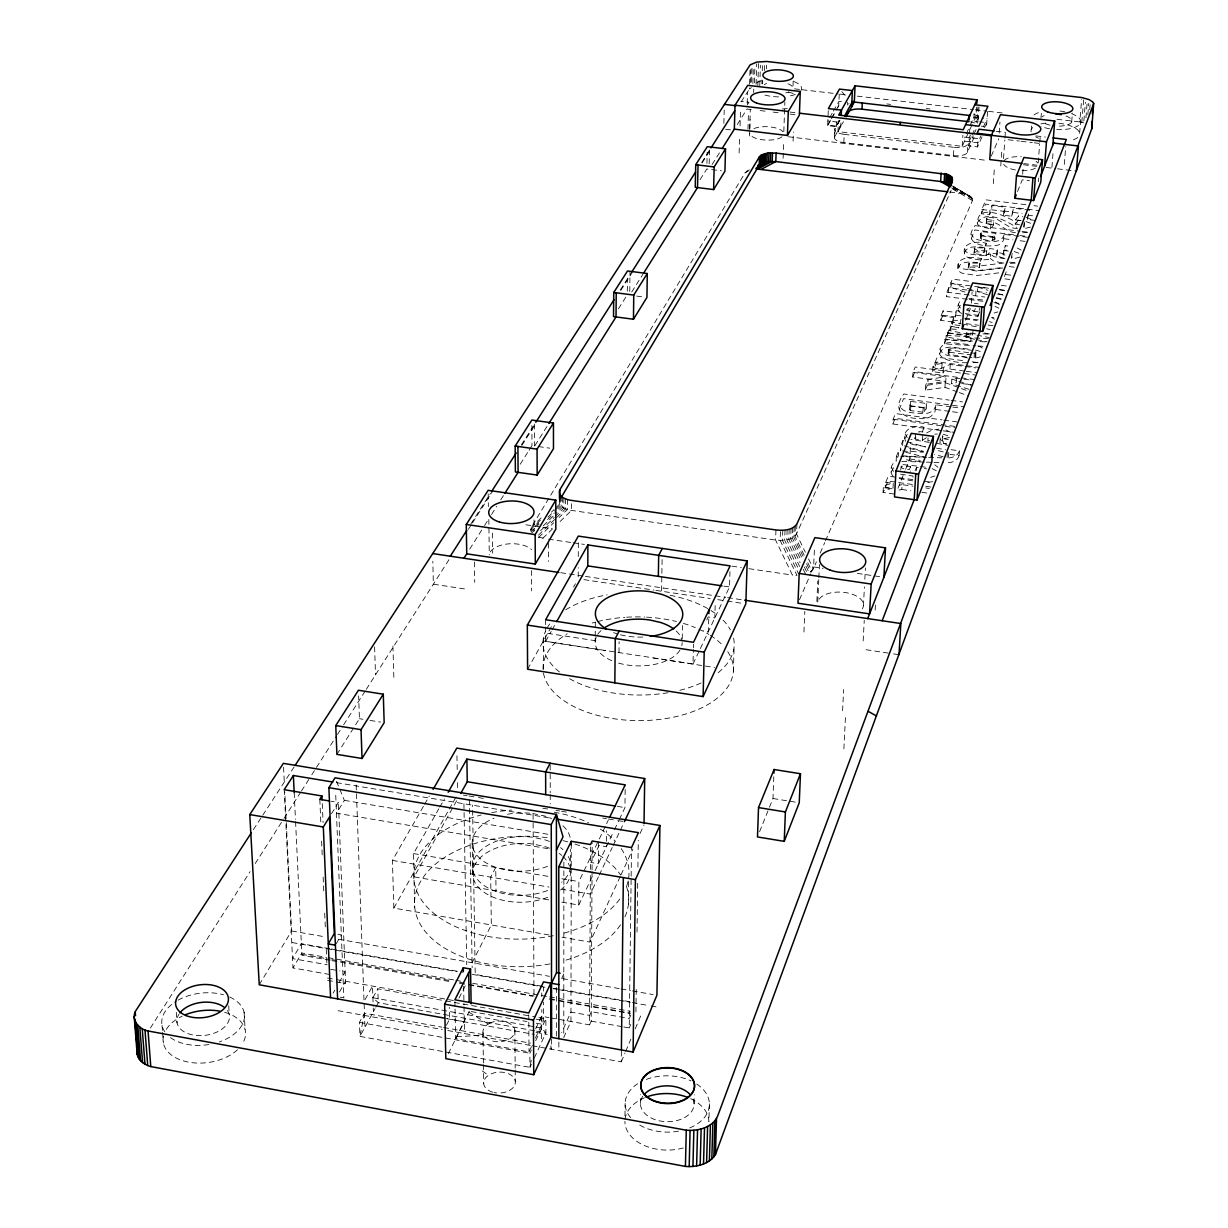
<?xml version="1.0" encoding="UTF-8"?>
<svg xmlns="http://www.w3.org/2000/svg" width="1228" height="1228" viewBox="0 0 1228 1228"><rect width="100%" height="100%" fill="white"/><g stroke="black" fill="none" stroke-linecap="round" stroke-linejoin="round"><path stroke-width="0.75" stroke-dasharray="5 3.75" d="M561.211 496.296L561.211 506.289L555.747 511.585M562.424 497.233L562.409 507.241L555.578 513.857M563.867 498.092L563.867 508.1L555.67 516.052M563.867 862.071L563.775 1037.368L570.943 1021.527L571.235 868.058M565.54 498.86L565.525 508.868L555.962 518.155M567.382 499.504L567.382 509.513L559.17 517.479M570.483 869.102L570.513 849.254M571.527 503.741L571.511 510.418L559.201 522.361M571.235 866.154L571.266 845.14M578.219 576.914L578.25 567.643M578.281 556.514L578.327 541.671M561.856 902.135L578.787 905.036L578.864 881.597L598.512 840.581L598.358 863.745L590.868 862.486L599.003 845.463L606.432 846.706L606.555 830.757M550.727 1017.92L589.563 1024.858L590.376 871.327M590.376 869.409L590.499 846.445M589.563 1024.858L591.205 1021.143L592.049 871.696M592.049 869.777L592.203 842.93M595.196 641.83L595.227 638.023M595.242 636.119L595.334 620.892M619.004 652.59L619.112 641.768M627.308 291.189L627.447 278.326M532.138 1045.749L621.261 1061.852L621.399 1049.955M629.764 291.512L629.995 271.296M619.311 819.521L624.945 807.625L625.206 784.861M624.975 1115.96L625.129 1103.465M628.414 904.437L628.736 877.36A107.634 64.716 -1.4 0 0 620.892 848.134M623.793 1026.961L629.227 1027.928L631.131 878.189M631.146 876.27L631.514 847.566M636.227 989.446L635.874 1014.574M637.025 932.067L637.731 880.445M637.915 867.06L638.299 840.29M640.463 1103.527L640.602 1094.532M662.107 559.6L661.57 591.251L663.197 588.012M682.231 638.821L682.507 625.512M545.662 626.925L545.708 641.292L693.022 663.995L693.344 649.535M693.39 647.724L693.467 644.117M964.471 371.056L949.981 369.137L944.132 371.132A7.153 3.27 3.7 0 0 943.073 373.051L932.651 371.654L935.383 369.121L941.784 368.047L942.06 363.442L935.03 362.506L934.754 367.126L936.933 361.799L979.192 367.387M942.06 363.442L935.659 364.516L932.942 367.034C940.97 371.593 943.565 366.067 950.272 364.532L975.646 367.893M706.929 163.431L707.19 152.257M709.185 163.708L709.538 148.803M980.404 238.723L981.402 231.601L995.893 233.397L994.926 239.383L990.136 240.934L980.404 238.723L980.711 233.228M694.081 1103.742L694.311 1094.747M708.756 618.927L708.449 631.438L703.414 630.67M723.875 123.353L724.228 110.059M715.156 605.527L714.834 617.96L708.172 616.963L705.762 622.013M709.385 1103.803L708.894 1121.64A41.998 28.275 0.7 0 0 690.627 1098.646M739.118 152.993L739.594 136.339M740.054 125.947L740.545 108.893M700.328 648.568L729.524 586.953L729.954 571.634M747.192 103.566L747.514 92.637M747.975 129.339L748.405 114.711M750.001 70.426L749.448 88.969L751.429 87.618M750.492 82.706L750.937 67.878M733.362 671.578L734.129 646.45M749.709 129.6L750.308 109.277M749.602 135.97L749.771 130.475M749.817 128.633L750.093 119.484M751.597 82.061L752.043 67.248M752.871 83.35L753.378 66.68M753.654 92.545L753.762 89.076M754.406 82.844L754.913 66.189M756.034 84.287L756.663 63.933M757.814 85.822L758.505 63.61M759.764 85.592L760.408 65.237M761.851 83.611L761.974 79.912M762.266 70.671L762.434 65.115M762.619 84.011L762.726 80.541M764.338 70.656L764.507 65.099M766.472 68.875L766.594 65.176M783.817 131.596L784.861 102.062M783.111 158.305L783.71 141.619M775.958 529.959L775.589 540.059L792.413 575.088L796.987 575.441L780.133 540.412L780.517 530.312M793.181 81.002L792.92 87.94A15.227 5.772 1.9 0 0 784.83 82.829M793.088 141.159L793.426 131.979M782.789 530.266L782.42 540.351L798.476 573.722M769.449 807.256L772.98 798.522L773.793 776.756M785.03 530.066L784.646 540.151L798.307 568.503M787.163 529.713L786.78 539.798L799.643 566.476M789.19 529.222L788.79 539.307L800.057 562.639M791.047 528.593L790.648 538.678L801.101 560.336M792.705 527.84L792.306 537.925L802.759 559.569M794.148 526.996L793.749 537.066L803.388 557.036M795.345 526.044L794.93 536.114L804.586 556.069M796.911 523.926L796.511 533.996L805.338 552.262M803.941 632.006L804.8 611.39M839.998 120.098L836.345 126.668L827.657 125.64L828.301 110.351M811.416 572.156L813.642 566.983L814.517 546.798M834.457 137.306L834.81 129.078M974.08 137.444L967.311 152.472A11.958 4.712 3.3 0 1 953.435 155.634L843.836 142.586A11.866 4.666 2.4 0 1 834.687 136.722L835.04 128.495L840.029 119.515M836.345 126.668L836.56 121.971M816.85 601.428L817.756 581.044M839.246 94.326L838.724 105.946L835.961 110.873M972.162 124.488L962.199 146.332L837.956 131.626L838.448 120.605M818.784 579.631L817.771 602.334A22.918 12.019 3 0 1 845.232 592.525A22.918 12.019 3 0 1 862.271 608.842M818.861 577.743L819.444 564.512M843.836 142.586L844.204 134.343A11.881 4.636 2.4 0 1 835.04 128.495M847.397 105.025L847.52 102.323M842.592 710.72L843.651 689.537M894.23 494.009L883.07 492.443L884.099 490.417L891.681 488.422M912.818 479.626L888.258 476.188L885.741 482.328L885.465 487.194L893.002 488.253L893.263 483.387L886.34 484.646L883.331 487.577L892.649 488.882M843.866 748.834L845.478 716.615M863.438 605.803L864.42 586.877M864.819 579.309L865.418 567.95M863.177 640.939L864.251 620.293M875.165 610.101L875.457 604.529M883.07 492.443L883.377 486.656M941.293 430.583L892.879 423.967L893.14 419.239L895.534 413.575L941.968 419.884M893.17 476.249C889.072 472.366 890.684 463.785 895.872 461.436M896.394 456.402L896.133 461.206L898.451 455.573L898.712 450.783L896.394 456.402L903.977 456.647M950.963 406.806L936.166 404.81L934.876 411.994L930.839 416.522A11.712 5.495 3.5 0 1 922.735 418.364C906.571 419.976 890.116 411.641 903.823 393.973L949.259 400.098M900.677 469.956L901.413 466.164L910.562 466.563L910.27 471.383M902.902 440.606L902.626 445.38L900.354 450.906L900.631 446.132L902.902 440.606L925.743 447.084M899.096 490.064L901.797 489.481L902.073 484.63L913.003 486.165M905.681 441.266C900.216 429.631 914.86 424.228 923.901 427.237L923.61 431.98L918.697 431.581M909.457 409.553L910.669 401.372L926.787 403.551L926.495 408.233L924.638 411.595L922.903 412.194L910.577 410.566L909.457 409.553L910.669 401.372M910.577 410.566L910.854 405.869L909.733 404.856M912.957 372.36L946.067 376.766L945.76 381.401L912.696 376.996L912.957 372.36L915.228 367.018L974.848 374.939M905.619 469.296L909.794 458.934L910.762 442.479M926.357 437.69L922.443 440.315L915.228 439.025L914.906 433.806M915.228 439.025L915.505 434.267M916.288 470.6L916.472 467.392L921.246 468.052M922.903 412.194L923.195 407.496L924.93 406.898L926.787 403.551M957.518 391.932L944.961 387.327L925.298 390.166L925.574 385.5L928.107 379.36L946.067 376.766M922.443 440.315L922.735 435.556M924.638 411.595L924.93 406.898M925.298 390.166L927.815 384.011L928.107 379.36M928.061 437.889L927.877 441.067L930.225 440.008M932.651 371.654L932.958 366.251M941.047 315.857L953.573 317.484L953.281 321.997L940.771 320.37L941.047 315.857L943.181 310.791L955.66 312.403L956.366 310.684L960.158 311.175M967.25 362.644C958.362 363.519 927.37 359.098 943.948 344.009A11.052 4.973 3.6 0 1 950.656 342.566L970.918 344.761M940.771 320.37L942.889 315.289L943.181 310.791M953.435 155.634L953.956 147.345A11.988 4.697 3.3 0 0 967.848 144.198L971.225 136.722M967.434 299.294L946.588 296.623L946.865 292.172L948.722 287.751L966.912 290.069M944.301 343.871L946.22 335.321L971.072 336.933L970.765 341.476L945.944 339.864L944.301 343.871L975.968 345.882M943.073 373.051L943.35 368.078M948.722 287.751L948.446 292.203L946.588 296.623M945.944 339.864L946.22 335.321M940.264 437.966L939.957 442.725L942.828 441.389L942.275 435.295M970.765 341.476L947.08 337.086L948.891 328.828L960.02 329.595M964.916 292.08L950.518 287.275L950.81 282.839L952.375 279.124L969.306 281.273M944.961 387.327L945.253 382.675L925.574 385.5M947.08 337.086L948.891 328.828M966.574 357.072L948.845 354.416L948.262 348.614L953.864 347.954L971.455 350.272M973.006 330.486L972.699 335.029L949.72 330.639L951.761 321.874L960.925 323.701M948.031 353.879L948.83 348.046M948.845 354.416L948.262 348.614M962.199 146.332L962.905 135.249M946.512 444.137L943.472 443.477L943.764 438.718L951.316 437.045M948.538 352.62L949.689 352.329L949.981 347.754M959.866 325.527L952.237 324.53L953.573 317.484M949.981 369.137L950.272 364.532M998.732 272.862L976.567 275.502L962 273.138A12.357 5.28 3.6 0 1 958.116 269.792C954.877 255.915 972.745 256.805 981.402 258.586L979.207 267.612L970.734 266.967L968.078 268.917L977.933 270.559L1001.664 267.566M942.889 315.289L955.369 316.901L955.66 312.403M968.861 389.291L951.546 383.689L951.853 379.053L956.489 378.163L970.964 380.097M955.369 316.901L956.366 310.684M947.356 452.579L947.049 457.369L950.365 454.406L959.083 455.619L959.406 450.829L950.672 449.632L948.799 452.196L948.492 457M967.311 152.472L967.848 144.198M961.739 313.432C955.86 311.574 957.057 301.934 962.184 299.893M982.032 136.845L977.534 146.93L968.692 145.871L969.23 137.613L971.501 132.593M969.46 134.052L969.92 126.929M964.655 248.639L965.576 251.203A12.142 5.127 3.6 0 0 971.041 254.181L981.771 255.746L990.643 254.119L990.336 258.479L988.448 259.415L981.479 260.121L970.749 258.555A12.127 5.127 3.6 0 1 965.285 255.577C959.529 242.33 977.688 240.657 986.299 243.328L984.073 252.369L976.045 251.694L973.85 253.521L986.191 255.424L988.832 253.674L989.446 248.563L997.289 249.53L996.737 256.007L1004.151 258.248M959.958 324.023L961.186 318.466M956.489 378.163L956.182 382.798L951.546 383.689M974.203 113.529L973.697 121.142L978.056 121.649L975.784 126.668M976.552 107.128L975.953 116.2L973.697 121.142L977.242 117.427L977.933 106.882M968.032 268.241L969.23 262.992L979.514 263.222L981.402 258.586M978.148 120.283L979.038 107.005M968.938 267.382L969.23 262.992M1027.621 237.311L1004.335 234.441L1003.23 240.765L999.792 244.372A10.499 4.39 3.7 0 1 992.608 245.83C979.345 246.828 962.936 241.624 974.986 225.645L1020.115 231.202M977.534 146.93L978.087 138.657L964.794 137.091L964.533 141.22L977.81 142.786L980.804 136.078M974.817 339.281L966.052 337.5L966.359 332.957L975.615 333.448M973.85 253.521L974.817 247.642L984.365 248.01L986.299 243.328M974.525 252.001L974.817 247.642M971.348 303.116L972.085 292.095M1017.49 228.377C1005.793 229.145 998.717 215.299 987.128 217.694L986.683 218.968L987.895 219.536L993.851 220.61L993.544 224.908L990.551 228.945L980.144 226.366L977.473 224.34C976.137 201.714 1007.62 216.404 1017.106 223.143M987.542 111.533L986.514 126.745L981.279 126.146M950.81 282.839L976.014 291.236L975.707 295.687L972.115 294.49M1035.404 220.441L1027.329 219.444L1029.601 210.157L1013.514 208.192L1011.688 216.235L1003.445 215.222L1005.287 207.194L991.963 205.567L991.671 209.819L989.615 214.777L981.51 213.779L981.801 209.512L985.884 199.842L1026.547 204.784M980.42 237.541L981.402 231.601M987.68 294.812L977.381 291.543L977.688 287.106L988.709 288.503M979.207 267.612L979.514 263.222M981.448 239.537L981.74 235.208L980.696 234.394M974.08 357.747L974.387 353.157L976.045 352.252L975.201 351.07L975.723 356.841L970.105 357.532M975.155 357.455L975.477 352.866M966.543 314.828L977.887 316.394L979.606 308.351M975.723 356.841L975.968 351.607M984.073 252.369L984.365 248.01M993.544 224.908L986.376 223.25L986.56 218.2M986.376 223.25L986.683 218.968M986.268 222.498L987.128 217.694M986.191 255.424L986.498 251.065L989.446 248.563M989.615 214.777L989.906 210.495L991.963 205.567M993.298 183.632L994.48 166.793M990.551 228.945L990.858 224.632L993.851 220.61M999.178 133.131L999.945 122.063M992.531 240.888L992.838 236.559L995.893 233.397M994.051 240.412L994.358 236.083M1000.774 165.949L1001.941 149.279M996.737 256.007L997.289 249.53M1003.506 158.642L1004.826 139.977M1004.949 138.104L1005.348 132.501M1003.445 215.222L1005.287 207.194M1005.072 254.994L1003.092 254.749L1005.271 245.692L1009.83 246.321M1003.092 254.749L1005.271 245.692M1011.688 216.235L1013.514 208.192M1011.411 258.341L1012.348 252.4M1019.593 224.77L1015.218 224.095L1015.525 219.797L1018.703 215.852L1022.817 216.512M1015.218 224.095L1018.38 220.134L1018.703 215.852M1022.663 174.238L1023.216 166.793M1024.198 222.007L1023.645 227.717M1031.29 129.493L1031.551 125.993M1024.106 227.211L1024.428 222.913M1027.329 219.444L1027.544 216.604M1040.96 118.272L1041.497 111.241M1038.197 162.971L1039.625 144.29M1039.778 142.417L1040.346 134.942M1038.474 181.775L1038.75 178.045M1051.92 167.361L1053.225 150.691M1064.292 164.46L1065.72 146.608M1071.691 121.833L1072.412 113.037M1083.695 122.815L1079.796 121.94L1081.653 99.422M1079.627 133.376L1080.486 122.861M1081.807 122.34L1083.664 99.806M1083.848 120.943L1085.414 102.17M1085.936 117.75L1087.179 102.738M1087.839 114.649L1088.775 103.367M1089.712 109.706L1090.172 104.073M825.492 540.811L972.453 200.563L971.072 196.879L952.805 186.103M531.264 1060.132L529.959 1067.362L359.973 1036.401L359.451 1022.371L364.47 1013.192L441.804 1027.145M364.47 1013.192L359.973 1036.401L375.016 1008.695M977.135 223.051C985.977 208.975 1006.177 221.04 1016.784 227.441M971.21 238.861L974.694 229.943L1017.92 235.285M904.806 438.688L907.277 434.313M958.055 309.103L960.342 305.25M964.364 252.999C967.234 244.449 979.115 247.074 985.992 247.672M899.172 409.753L903.562 398.655L964.103 406.836M957.932 268.425C961.094 259.354 973.743 262.485 981.111 262.961M939.758 353.633L940.94 350.732L943.657 348.583A11.037 4.973 3.6 0 1 950.365 347.125L970.596 349.335M891.114 472.043L893.83 467.346M923.901 427.237L922.182 432.701L918.928 432.409M559.83 499.765C556.852 506.55 566.492 509.82 571.511 510.418L775.589 540.059C782.712 540.75 792.091 540.658 796.511 533.996L951.163 190.371M538.77 522.913L530.588 530.849L531.264 527.472L745.043 172.856L747.284 170.953M959.406 450.829C957.733 456.724 951.025 458.305 945.637 457.921M959.083 455.619C957.426 461.513 950.718 463.109 945.33 462.726M1006.269 271.818L1003.583 278.71L1010.859 279.631M915.09 470.846L916.472 467.392M977.887 316.394L980.696 309.303M910.562 466.563L909.334 469.618L902.733 468.574L900.861 466.747M936.166 404.81L934.216 409.077L931.131 411.81A11.712 5.48 3.5 0 1 923.011 413.652C915.413 412.654 902.304 414.036 899.449 405.056M1004.335 234.441L1002.754 237.848L1000.099 240.043A10.499 4.39 3.7 0 1 992.915 241.486C986.053 240.519 974.817 242.023 971.501 234.533M996.629 254.779L996.982 253.889L989.139 252.922M975.339 308.612L974.341 311.098L966.62 309.303L969.567 307.936M759.595 831.709L768.743 809.006M897.975 488.268L904.929 471.015M965.653 320.293L970.412 308.474M1017.536 191.553L1022.249 179.825L1029.463 180.685M885.465 487.194L887.997 481.038L912.527 484.477M949.72 330.639L951.47 326.402L958.792 327.861M952.237 324.53L953.281 321.997M935.03 362.506L937.225 357.194L964.794 360.848M892.879 423.967L895.273 418.287L956.52 426.638M912.696 376.996L914.952 371.639L974.525 379.575M950.518 287.275L952.099 283.561L972.776 286.185M981.51 213.779L985.593 204.094L1039.149 210.617M621.261 1061.852L624.96 1053.133M625.697 1051.383L630.854 1039.164M635.29 1028.696L641.922 1012.993M629.227 1027.928L630.716 1024.444M630.839 1015.003L629.35 1018.488L591.251 1011.703L589.609 1015.402L570.959 1012.087L561.672 1032.518M799.474 599.771L810.664 573.875M991.257 156.079L998.778 138.657M805.982 566.231L809.191 572.893L813.381 568.871L816.405 561.856M820.197 553.076L824.74 542.561M984.549 127.697L986.79 122.662L979.806 121.848M983.336 126.944L987.066 118.579M968.692 145.871L973.236 135.801M973.988 134.128L976.275 129.093M976.06 122.57L978.332 117.55M971.993 135.049L975.032 128.341M966.329 133.745L969.383 127.067M970.151 125.394L973.957 117.044L983.582 118.164M531.402 1064.215L529.959 1067.362L529.867 1053.256L531.325 1050.109M534.318 1057.922L545.907 1032.809L545.861 1018.81L532.645 1016.446M620.201 876.592L590.039 942.091L562.102 937.24M621 874.873L632.911 849.024M640.049 833.505L644.025 824.894M561.672 978.501L563.805 973.927L560.168 973.282M455.051 1009.032L455.634 1038.596L529.007 1051.889L531.417 1046.701M535.439 1038.059L543.62 1020.453L543.559 1002.094M535.715 1040.669L545.861 1018.81M535.654 1028.895L541.548 1016.277L548.901 1017.582M598.42 876.838L590.3 894.091L562.117 889.302M599.233 875.119L612.219 847.52M613.033 845.8L619.526 832.001M620.34 830.281L623.594 823.374M578.787 905.036L594.275 872.34M595.089 870.621L613.678 831.417M614.476 829.714L618.498 821.225M693.022 663.995L699.515 650.287M599.325 838.893L605.803 825.354M606.617 823.666L608.228 820.289M455.634 1038.596L469.326 1011.227M448.327 1053.593L464.291 1021.681L447.575 1018.687M446.439 1025.273L449.54 1019.179L449.294 1007.374M458.996 998.088L466.226 983.874M472.074 962.721L491.323 924.976L490.709 877.145L495.744 867.505L496.02 890.883M375.829 1007.19L378.285 1002.693L377.81 988.77L443.907 1000.59M534.61 1030.783L378.285 1002.693L372.898 997.75L377.81 988.77M834.687 136.722L842.822 121.986M837.956 131.626L843.452 121.679M548.686 899.878L414.128 876.884L453.286 806.781M454.206 805.107L457.937 798.43M545.708 641.292L551.203 631.453M552.109 629.826L555.777 623.256M549.054 934.984L393.85 908.091L448.404 810.649M449.325 809.006L457.645 794.132M527.595 669.214L553.199 623.44M573.583 587.045L575.425 583.73M339.481 991.978L345.513 981.249M830.45 120.144L827.672 125.056L840.735 126.607L840.919 122.493L827.856 120.943M831.371 118.502L835.055 111.948M835.992 110.305L838.755 105.378M827.657 125.64L835.04 112.515M414.128 876.884L413.514 853.583L438.795 808.838M439.731 807.18L444.413 798.891M829.698 117.673L832.461 112.776M833.398 111.134L838.939 101.325L842.377 101.724M333.126 993.145L334.814 990.152M339.097 982.584L345.145 971.885L339.726 970.918M393.85 908.091L392.407 860.429L423.66 805.921M424.612 804.263L429.339 796.005M336.242 943.703L341.353 934.861L337.823 934.232M329.534 974.464L292.985 967.94L301.812 952.989L326.218 957.318M259.246 984.795L291.604 930.962L284.773 791.937M336.487 781.284L344.362 800.364L336.472 813.212L549.3 848.886M331.453 813.78L338.421 802.467L330.977 801.224M469.71 549.131L483.556 527.15M484.538 525.584L488.498 519.306M491.568 514.44L496.665 506.35M500.748 499.873L503.802 495.007M529.053 450.292L531.985 445.657L534.671 446.025L547.888 425.057M631.745 291.972L642.889 274.304M712.102 164.475L721.204 150.031M737.276 124.519L747.038 109.031L752.641 109.691M336.902 754.376L359.451 718.702L358.637 695.938M520.258 464.215L528.071 451.843M618.436 308.842L626.28 296.424M700.052 179.672L706.791 169.019L721.404 170.799M747.315 104.887L748.973 102.262L740.76 101.31M150.384 1028.051L250.098 871.604M255.24 863.53L282.993 819.982M284.021 818.37L300.461 792.567M301.489 790.955L310.745 776.434M311.774 774.822L336.441 736.109M337.47 734.497L342.612 726.439M343.64 724.827L365.238 690.95M366.266 689.338L449.816 558.372M468.359 529.314L471.445 524.479M472.473 522.867L492.029 492.198M521.9 445.396L535.285 424.412M620.754 290.453L632.082 272.693M702.109 162.956L711.38 148.419M470.892 523.926L490.479 493.272M521.393 444.858L534.794 423.875M620.324 289.931L630.624 273.783M701.725 162.434L709.968 149.524M741.221 101.801L748.42 90.565M253.398 829.637L261.748 816.789M262.792 815.177L294.106 766.947M531.264 527.472L543.497 515.591M530.511 529.713L541.41 519.137M530.941 531.985L539.138 524.034M551.403 512.137L554.135 509.482M555.501 508.162L559.6 504.186L559.584 497.54M531.601 533.075L534.333 530.419M547.98 517.188L554.81 510.556M556.161 509.236L560.26 505.261L560.26 495.268M547.55 519.536L554.381 512.905M543.283 525.799L554.212 515.192M540.627 530.649L554.304 517.387M554.596 519.475L536.82 536.728L546.567 538.862M538.662 537.388L553.705 522.775M542.791 538.309L552.37 529.007M942.168 437.429L943.135 436.631M926.649 432.931L931.776 430.245L938.929 429.125M746.317 171.536L749.464 169.848M745.043 172.856L748.174 171.168M1019.9 257.097L1012.9 258.97M934.83 475.988L930.609 477.37M980.451 356.903L973.681 358.392M997.873 311.897L994.097 313.017M1030.476 227.088L1024.781 228.5M915.919 437.122L914.63 438.565M986.821 221.976C998.425 219.597 1005.486 233.443 1017.168 232.691M932.589 481.652L927.693 482.481M978.24 362.245L970.458 362.951M899.372 485.214L902.073 484.63M1027.575 232.292L1020.913 232.952M927.815 384.011L945.76 381.401M1002.815 267.95L976.874 271.096L962.276 268.732A12.357 5.265 3.6 0 1 958.393 265.401L958.208 264.035M1003.875 262.93L978.24 266.154L970.427 265.616L968.324 263.851M1015.372 263.007L1009.416 263.452M991.441 317.73L993.774 317.515M934.769 434.175L937.348 433.975M943.472 443.477L946.481 443.293M456.586 1036.693L483.801 1035.189M986.498 251.065L977.12 250.358L974.065 248.332M923.195 407.496L910.854 405.869M992.838 236.559L981.74 235.208M903.04 464.598L918.697 466.256M968.877 298.558L984.104 300.092M905.865 456.693L926.695 457.338M928.598 457.399L941.845 457.814M901.812 461.39L924.515 462.081M926.403 462.142L932.083 462.327M933.971 462.388L943.442 462.68M983.029 333.847L988.601 334.139M966.052 337.5L990.136 338.79M949.689 352.329L971.148 354.846M970.412 352.943L974.387 353.157M902.519 450.998L923.395 452.226M902.242 455.788L923.103 457.016M944.578 339.312L972.545 341.092M980.005 341.568L987.465 342.044M977.826 346.004L987.143 346.603M948.599 333.371L972.699 335.029M1004.918 258.801L993.989 256.683L990.643 254.119M906.433 459.825L920.816 461.697M794.47 88.846L800.18 89.506M802.084 89.721L838.217 93.911M840.121 94.142L847.734 95.016M857.236 96.122L973.267 109.584M975.17 109.799L986.591 111.134M988.494 111.349L1003.706 113.114M1056.97 119.285L1079.796 121.94M886.831 103.95L890.592 104.38M926.311 108.54L930.072 108.985M996.046 131.227L1005.548 132.348M1035.925 135.909L1045.412 137.014M789.942 112.07L797.525 112.961M760.117 110.566L765.719 111.226M773.195 112.116L780.67 112.991M790.018 114.097L797.494 114.972M1008.096 139.746L1019.286 141.066M1021.143 141.281L1032.334 142.601M1034.191 142.816L1039.794 143.476M844.204 134.343L953.956 147.345M1023.784 163.616L1037.031 165.197M725.625 129.278L731.32 129.953M788.192 136.738L987.266 160.454M1023.292 164.752L1036.57 166.333M1046.041 167.453L1055.527 168.589M1057.431 168.804L1076.388 171.076M949.735 192.028L964.594 194.024L970.12 196.188M1033.945 205.69L1037.629 206.135M1003.752 210.955L1012.01 211.968M991.671 209.819L1004.98 211.462M1013.207 212.459L1022.126 213.549M981.801 209.512L989.906 210.495M1027.652 215.176L1035.726 216.159M1021.988 231.432L1029.509 232.368M1019.793 235.53L1029.187 236.682M981.095 235.914L995.586 237.71M1004.028 238.754L1012.977 239.874M1020.13 240.749L1027.283 241.64M1004.949 250.036L1006.929 250.282M1003.399 250.389L1008.971 251.172M1009.57 262.178L1017.69 263.191M1009.247 266.568L1017.367 267.581M1005.717 274.535L1011.181 275.21M1001.311 285.341L1006.96 286.063M974.664 286.431L987.819 288.104M999.101 289.547L1008.51 290.729M999.745 289.915L1005.256 290.606M968.738 290.315L976.014 291.236M977.381 291.543L986.56 292.709M997.581 294.121L1006.76 295.288M946.865 292.172L984.81 297.022M996.2 298.481L1003.798 299.448M969.337 299.54L984.503 301.489M993.989 302.702L1003.476 303.915M974.464 303.362L978.194 303.838M978.194 311.897L966.835 310.331M965.147 313.631L978.455 315.35M956.075 315.182L961.754 315.918M964.855 318.129L978.133 319.848M964.732 318.927L977.135 320.539M952.529 320.017L960.158 320.999M988.049 325.052L993.559 325.758M966.206 323.67L978.609 325.282M636.611 296.086L645.222 297.222M968.646 352.712L949.137 349.842M967.557 358.054C960.035 354.692 943.442 359.436 940.049 349.044M972.146 361.815L977.672 362.536M966.282 371.301L977.135 372.744M961.616 383.52L972.469 384.978M951.163 400.359L962.522 401.894M952.805 407.067L960.204 408.064M910.393 406.054L926.495 408.233M935.874 409.507L950.656 411.503M952.498 411.764L961.739 413.007M943.825 420.145L956.842 421.91M893.14 419.239L954.647 427.636M943.165 430.844L954.325 432.363M929.381 442.387L910.915 439.409M925.329 446.639L910.639 444.183M909.794 458.934L920.325 460.393M920.524 466.517L926.004 467.269M924.147 481.222L931.699 482.282M925.728 486.334L933.28 487.393M885.741 482.328L893.263 483.387M925.759 487.961L929.396 488.468M901.797 489.481L910.884 490.77M921.814 492.305L930.916 493.595M538.432 446.562L549.714 448.159M525.891 524.786L540.857 526.981M542.73 527.257L552.078 528.623M813.642 566.983L823.144 568.364M857.313 573.384L881.98 576.991M548.456 539.138L571.158 542.484M573.046 542.761L584.39 544.434M731.903 566.169L741.359 567.566M748.926 568.671L792.413 575.088M723.891 586.124L729.524 586.953M560.736 572.708L583.5 576.116M585.403 576.392L725.702 597.361M727.59 597.637L742.74 599.909M583.899 579.631L642.612 588.412M644.516 588.703L653.987 590.115M655.875 590.392L710.244 598.527M717.735 599.648L725.226 600.768M727.099 601.06L742.08 603.301M464.46 588.903L433.346 584.19L432.839 561.227M866.078 649.719L891.697 653.603M893.524 653.879L899.019 654.708M1015.525 219.797L1022.77 221.193M547.642 633.372L596.394 640.862M543.329 641.077L605.358 650.625M653.496 658.054L714.558 667.464M1018.38 220.134L1021.128 220.564M1004.458 253.874L998.303 252.569L996.936 250.405M359.451 718.702L362.981 719.27M370.042 720.406L380.634 722.11M772.98 798.522L797.356 802.467M617.392 806.382L624.945 807.625M463.324 795.069L467.101 795.698M468.989 796.005L476.556 797.248M478.444 797.571L484.108 798.507M542.699 808.178L550.267 809.421M555.885 810.342L559.646 810.971M561.518 811.278L567.136 812.199M602.764 818.078L606.509 818.708M608.397 819.015L615.888 820.243M617.761 820.55L623.394 821.486M1002.017 262.915L993.682 261.057L990.336 258.479M336.487 782.65L551.71 818.293M344.362 800.364L549.822 834.61M413.514 853.583L548.64 876.47M561.856 878.711L578.864 881.597M392.407 860.429L548.962 887.061M936.918 443.415L947.862 445.303M936.626 448.189L945.729 449.77M900.523 474.177L913.033 476.05L912.742 480.885L897.346 478.26M291.604 930.962L325.451 936.918M338.606 939.236L549.407 976.321M562.608 978.639L619.204 988.601M621.076 988.939L630.517 990.597M632.405 990.919L653.142 994.573M329.58 948.676L301.367 943.687L292.525 958.592L327.308 964.778M331.453 948.998L463.094 972.269M542.546 986.314L475.221 974.418L472.55 805.184M553.767 988.294L622.949 1000.513M624.822 1000.835L634.17 1002.493M292.172 942.551L457.261 971.732M472.258 974.372L538.14 986.023M540.013 986.345L545.662 987.343M553.199 988.678L556.959 989.338M558.847 989.676L630.363 1002.309M632.251 1002.647L649.182 1005.64M651.07 1005.978L656.719 1006.975M328.091 957.656L453.884 979.959M455.757 980.297L461.39 981.295M472.657 983.29L547.719 996.599M549.591 996.936L557.098 998.257M558.97 998.594L630.286 1011.243M301.873 954.279L330.025 959.268M331.898 959.605L452.027 980.911M459.533 982.246L465.166 983.244M468.896 984.426L534.564 996.077M549.561 998.732L557.067 1000.068M558.955 1000.406L630.24 1013.054M330.071 960.311L301.919 955.323L295.549 821.21M331.944 960.649L452.042 981.955M459.548 983.29L467.054 984.626M468.942 984.963L532.706 996.276M549.591 999.27L557.098 1000.605M558.97 1000.927L630.256 1013.576M330.7 969.306L337.93 970.596M591.205 1021.143L621.982 1026.639M327.492 978.025L334.707 979.315M336.503 979.637L453.623 1000.559M445.795 1000.927L530.757 1016.109M327.6 980.374L345.605 983.582L338.421 802.467M536.191 1019.133L543.62 1020.453M924.423 468.497L926.802 468.927M471.184 1011.55L526.981 1021.558M536.283 1023.216L541.87 1024.213L541.809 1009.508M372.898 997.75L534.088 1026.669M535.961 1027.007L541.594 1028.02L545.907 1032.809L536.482 1031.121M340.386 997.213L343.871 997.827L335.643 792.72M536.053 1032.38L547.243 1034.39M445.825 1018.503L534.195 1034.406M443.692 1027.498L530.465 1043.155M338.099 1010.69L442.264 1029.509M447.821 1030.522L530.25 1045.412M359.451 1022.371L529.867 1053.256M947.371 332.542L971.072 336.933M990.858 224.632L980.435 222.068L977.427 218.753M950.011 326.111L958.853 327.799M943.119 434.205L950.058 436.447M962.767 324.069L977.442 326.986M986.606 328.812L990.275 329.534M984.457 332.972L991.794 334.446M966.359 332.957L975.124 334.737M976.889 335.106L989.169 337.593M976.567 339.649L987.097 341.783M532.645 813.489L544.495 815.945A49.197 29.15 -1.3 0 1 551.618 818.585M943.764 438.718L948.354 439.716M938.392 450.691L943.457 451.965M943.15 456.755L934.462 454.437M909.441 448.343L925.298 452.334M905.635 452.242L925.006 457.138M975.492 350.087L978.133 350.763A11.052 4.989 3.8 0 1 981.94 352.605M904.391 445.871L923.702 451.367M1014.144 251.556L1019.179 253.321M1026.27 217.264L1032.625 220.165M1025.948 221.547L1030.845 223.373M946.005 429.954L951.823 432.885M977.688 287.106L988.003 290.361M998.318 293.63L1003.476 295.257M996.276 297.544L1003.153 299.724M951.853 379.053L957.042 380.726M958.776 381.279L970.918 385.193M989.507 321.644L992.163 322.519M945.253 382.675L959.636 387.925M961.432 388.585L966.82 390.55M959.314 392.576L968.293 395.861M995.325 301.95L1001.112 305.972M995.018 306.417L998.871 308.182M940.571 439.501L942.828 441.389M932.159 468.651L936.35 470.784M1017.26 248.025L1021.143 250.052M992.485 318.006L994.45 319.126M972.607 199.074L952.114 187.147L951.946 188.621L972.453 200.563M951.685 187.915L961.14 193.41M953.496 186.717L971.072 196.879M952.913 186.579L971.808 197.585M953.419 187.316L972.315 198.322M953.573 187.608L964.594 194.024M468.866 1012.148L488.33 1024.045M934.8 464.813L937.946 467.285M482.312 1070.923L487.455 1074.746M960.357 308.044L958.347 304.621M907.2 437.629L905.082 433.929M893.447 471.414L891.375 467.223M841.825 91.701L845.355 95.63M808.561 558.909L813.381 568.871M807.794 562.716L811.815 571.035M806.612 563.698L810.634 572.018M804.309 566.998L807.533 573.66M803.265 569.301L805.675 574.305M1012.025 256.759L1012.148 257.604M162.065 1025.411L162.449 1030.691M162.587 1032.456L163.37 1043.048M176.295 1012.348L177.062 1022.985M228.715 1005.717L229.252 1014.558M244.096 1012.164L245.124 1029.724M283.545 767.178L284.297 782.405M284.205 789.681L292.985 967.94M294.183 792.643L295.457 819.306M322.258 803.572L323.071 822.576M319.817 799.367L320.876 824.003M321.613 841.073L322.335 858.126M323.148 877.084L323.885 894.153M324.699 913.11L325.435 930.164M326.249 949.121L326.986 966.175M356.151 785.014L364.041 1001.465L372.498 986.069L373.205 1006.469M364.133 1003.813L364.977 1027.191M373.266 1008.219L373.389 1011.703M374.601 646.895L375.507 674.832M392.929 646.051L393.85 677.718M414.005 880.215L414.726 907.385M454.913 1001.649L455.02 1007.19M463.923 803.757L466.717 964.686M463.662 986.345L463.984 1004.949M464.031 1006.806L464.506 1033.531M456.939 755.773L457.23 771.107M457.43 782.62L457.537 788.376M472.197 843.222L472.688 874.044M469.403 799.781L472.151 967.71M482.957 1032.564L483.387 1062.895M483.418 1064.783L483.694 1083.741M474.422 561.979L474.714 582.333M488.836 519.429L489.266 554.918M488.191 493.948L488.345 506.627M492.428 533.059L492.674 553.183M514.854 1030.2L515.177 1068.053M515.192 1069.956L515.284 1081.315M528.777 1014.85L528.808 1020.407M528.823 1022.264L529.007 1051.889M541.763 992.961L541.763 996.645M541.548 1016.277L541.64 1042.05M534.579 424.074L534.671 446.025M534.026 519.904L534.073 531.095M531.893 425.517L531.985 445.657M533.09 814.302L533.996 995.647M531.356 570.498L531.463 590.883M550.911 1045.749L550.927 1049.142M550.175 765.075L550.236 792.781M550.236 794.639L550.251 803.88M548.517 543.16L548.563 561.503M545.646 619.726L545.662 625.129M543.405 638.007L543.513 669.721M543.513 987.389L543.528 991.073M559.216 494.761L559.216 503.081M558.863 1042.096L558.863 1050.585M556.545 987.573L556.576 1036.079M551.633 1039.103L551.648 1049.28M788.883 91.993A15.227 5.772 1.9 0 1 785.813 92.867M764.307 84.625A15.227 5.772 1.9 0 1 766.61 83.473M1065.935 115.954A15.565 5.956 4 0 1 1071.261 122.585A15.565 5.956 4 0 1 1058.091 126.116M1050.109 125.179A15.565 5.956 4 0 1 1043.8 122.877M1042.096 116.844A15.565 5.956 4 0 1 1044.184 115.632M693.099 1099.106A26.816 17.913 0.7 0 1 663.887 1121.517A26.816 17.913 0.7 0 1 644.086 1094.609M227.41 1010.537A26.463 16.563 -7.1 0 1 203.295 1035.511A26.463 16.563 -7.1 0 1 178.874 1014.313M224.617 1012.271A41.46 26.141 -7.2 0 1 242.683 1043.416M237.418 1049.817A41.46 26.141 -7.2 0 1 188.682 1062.159A41.46 26.141 -7.2 0 1 163.431 1036.171M166.287 1029.356A41.46 26.141 -7.2 0 1 182.22 1016.155M683.321 1147.95A41.998 28.275 0.7 0 1 624.914 1121.333M625.021 1119.491A41.998 28.275 0.7 0 1 644.454 1097.786M787.271 108.478A23.885 9.149 1.9 0 1 781.269 109.016M788.437 92.1A23.885 9.149 1.9 0 1 793.488 93.62M1077.77 137.398A24.406 9.44 4 0 1 1069.926 140.806M1038.504 138.196A24.406 9.44 4 0 1 1035.695 136.784M1031.136 131.949A24.406 9.44 4 0 1 1033.07 127.236M1040.93 123.905A24.406 9.44 4 0 1 1049.479 122.846M1058.904 123.23A24.406 9.44 4 0 1 1079.473 135.126M795.299 94.433A23.931 9.087 1.9 0 1 787.701 96.321M778.567 96.874A23.931 9.087 1.9 0 1 762.926 94.495M756.663 82.859A23.931 9.087 1.9 0 1 763.402 80.096M793.933 81.57A23.931 9.087 1.9 0 1 801.055 90.427M1071.415 113.621A24.468 9.363 4 0 1 1079.32 124.611A24.468 9.363 4 0 1 1055.896 129.477M1049.556 128.74A24.468 9.363 4 0 1 1041.052 126.545M1033.991 115.002A24.468 9.363 4 0 1 1040.208 112.116M1059.871 111.042A24.468 9.363 4 0 1 1065.965 112.055M229.682 997.013A41.583 26.018 -7.1 0 1 219.398 1041.881M208.883 1044.521A41.583 26.018 -7.1 0 1 170.216 1037.399M164.813 1031.827A41.583 26.018 -7.1 0 1 176.387 1001.127M178.06 1000.16A41.583 26.018 -7.1 0 1 223.527 994.787M696.69 1084.017A42.136 28.152 0.7 0 1 688.708 1128.348M678.485 1131.188A42.136 28.152 0.7 0 1 637.347 1123.589M630.655 1117.649A42.136 28.152 0.7 0 1 637.608 1083.771M646.281 1079.412A42.136 28.152 0.7 0 1 691.057 1080.886M642.751 637.056A43.686 23.132 0.6 0 1 613.632 632.604M679.944 650.134A43.471 23.363 0.6 0 1 616.563 662.491M611.82 660.71A43.471 23.363 0.6 0 1 596.869 635.828M597.729 634.385A43.471 23.363 0.6 0 1 601.352 630.271M676.183 630.962A43.471 23.363 0.6 0 1 682.031 641.108M682.139 642.628A43.471 23.363 0.6 0 1 681.816 645.667M547.534 866.323A49.197 29.15 -1.3 0 1 480.071 858.495A49.197 29.15 -1.3 0 1 494.132 818.186M507.517 814.271A49.197 29.15 -1.3 0 1 530.88 813.289M562.961 825.83A49.197 29.15 -1.3 0 1 570.529 840.044M570.483 870.805A48.936 29.411 -1.4 0 1 558.955 891.236M547.611 897.33A48.936 29.411 -1.4 0 1 473.348 878.419A48.936 29.411 -1.4 0 1 532.798 844.004L544.587 846.491A48.936 29.411 -1.4 0 1 549.96 848.41M559.231 853.429A48.936 29.411 -1.4 0 1 561.795 855.425M562.961 856.453A48.936 29.411 -1.4 0 1 569.562 866.247M490.294 551.955A22.472 11.497 -0.8 0 1 509.681 543.789A22.472 11.497 -0.8 0 1 531.555 549.607M1035.434 168.144A17.453 6.923 3.8 0 1 1021.512 170.615M1015.479 169.971A17.453 6.923 3.8 0 1 1003.644 164.199M1004.013 160.653A17.453 6.923 3.8 0 1 1021.282 156.754M1036.018 161.236A17.453 6.923 3.8 0 1 1037.614 163.017M970.519 121.91A11.743 4.544 3.3 0 1 974.541 122.953M570.437 867.06A48.997 29.349 -1.4 0 1 561.595 882.303M547.596 890.469A48.997 29.349 -1.4 0 1 473.24 871.588A48.997 29.349 -1.4 0 1 532.752 837.25L544.572 839.737A48.997 29.349 -1.4 0 1 549.944 841.64M560.551 847.642A48.997 29.349 -1.4 0 1 562.961 849.684M568.303 856.499A48.997 29.349 -1.4 0 1 570.498 863.99M727.744 651.638A95.216 51.868 0.5 0 1 684.963 714.251A95.216 51.868 0.5 0 1 564.066 700.789A95.216 51.868 0.5 0 1 567.213 633.755M592.172 623.072A95.216 51.868 0.5 0 1 595.749 622.074M597.576 621.598A95.216 51.868 0.5 0 1 624.837 617.331M626.633 617.208A95.216 51.868 0.5 0 1 644.807 617.055M646.603 617.147A95.216 51.868 0.5 0 1 676.474 621.506M683.382 623.379A95.216 51.868 0.5 0 1 695.355 627.631M698.932 629.196A95.216 51.868 0.5 0 1 708.863 634.431M710.367 635.367A95.216 51.868 0.5 0 1 723.599 646.327M626.403 886.34A107.112 65.222 -1.5 0 1 624.837 917.132M620.524 924.837A107.112 65.222 -1.5 0 1 562.593 961.063M549.914 963.919A107.112 65.222 -1.5 0 1 414.511 903.547A107.112 65.222 -1.5 0 1 548.901 837.956M562.946 840.627A107.112 65.222 -1.5 0 1 568.027 841.932M574.919 844.035A107.112 65.222 -1.5 0 1 620.616 874.996M628.137 880.967A107.634 64.716 -1.4 0 1 626.587 886.401M619.772 899.096A107.634 64.716 -1.4 0 1 562.608 933.541M553.321 935.705A107.634 64.716 -1.4 0 1 420.037 897.729A107.634 64.716 -1.4 0 1 481.13 814.993M491.737 812.629A107.634 64.716 -1.4 0 1 511.876 810.066M554.196 812.215A107.634 64.716 -1.4 0 1 588.596 822.76M600.354 829.146A107.634 64.716 -1.4 0 1 615.228 841.18M733.515 638.069A95.63 51.407 0.6 0 1 715.494 674.694M701.096 682.952A95.63 51.407 0.6 0 1 678.762 690.55M668.032 692.73A95.63 51.407 0.6 0 1 566.584 676.95M559.461 671.946A95.63 51.407 0.6 0 1 545.416 631.407M547.013 628.183A95.63 51.407 0.6 0 1 550.635 622.826M565.724 609.825A95.63 51.407 0.6 0 1 607.169 594.843M670.15 595.304A95.63 51.407 0.6 0 1 718.012 615.535M723.092 620.14A95.63 51.407 0.6 0 1 730.384 629.857M978.455 346.204A11.067 4.973 3.8 0 1 982.262 348.046M492.658 1092.168A15.857 10.453 -2.5 0 1 488.391 1075.375A15.857 10.453 -2.5 0 1 513.918 1077.877A15.857 10.453 -2.5 0 1 500.763 1092.966M496.603 1092.92A15.857 10.453 -2.5 0 1 493.932 1092.506M782.006 136.815A17.115 6.723 1.8 0 1 763.217 139.885A17.115 6.723 1.8 0 1 749.587 133.299M753.931 128.572A17.115 6.723 1.8 0 1 782.881 131.703M848.625 104.058A11.666 4.467 2.5 0 1 849.039 103.505M973.835 114.419A11.758 4.528 3.3 0 1 979.13 119.269M489.88 1023.108L486.779 1024.981A16.01 10.331 -2.3 0 0 494.577 1041.467A16.01 10.331 -2.3 0 0 514.686 1029.386A16.01 10.331 -2.3 0 0 489.88 1023.108"/><path stroke-width="1.5" d="M571.266 845.14L571.281 841.318L590.514 844.542L592.218 841.011L631.514 847.566L638.406 832.645L557.359 819.23M556.683 621.629L587.813 565.893L587.905 544.925L730.123 565.878L693.513 642.305L545.646 619.726L587.905 544.925M613.739 292.464L613.524 316.609L633.464 319.249L646.941 297.437L647.279 273.537L627.523 270.989L613.739 292.464L633.755 295.088L647.279 273.537M616.241 292.801L616.011 316.947L548.901 423.445M614.844 682.829L615.259 638.545L619.219 630.962M621.399 1049.955L623.333 877.59M633.464 319.249L633.755 295.088M471.122 1003.829L470.554 969.015L463.324 967.741L444.643 1004.182L445.81 1058.643L533.735 1074.7L550.896 1037.276L633.095 1052.058L635.413 879.632L659.927 825.462L283.361 763.371L249.775 814.578L259.246 984.795L443.861 1018.012M644.04 823.036L644.7 778.537L456.801 748.098L433.131 789.389M658.346 576.377L658.684 555.348L662.306 548.425M659.927 825.462L656.919 995.233L633.095 1052.058M695.739 164.706L695.248 187.301L713.606 189.557L724.934 171.229L725.518 148.849L707.313 146.654L695.739 164.706L714.159 166.947L725.518 148.849M698.041 164.982L697.535 187.577L643.886 272.708M295.15 765.336L750.17 64.854L756.724 62.075L766.717 61.477L1081.807 97.549L1089.098 99.606L1092.613 101.847L1093.688 103.49L1091.738 128.786L715.448 1154.566C709.17 1164.344 696.368 1167.321 685.424 1166.416L686.283 1130.22L148.051 1030.983C138.687 1029.371 129.907 1018.611 136.477 1009.677L251.31 832.86M689.184 1166.6L690.075 1130.405C700.62 1130.359 713.146 1126.552 717.643 1116.083L1093.688 103.49M713.606 189.557L714.159 166.947M703.107 696.598L704.212 652.175L747.192 560.904L578.342 536.099L527.334 625.083L527.595 669.214L703.107 696.598L745.826 603.854L747.192 560.904M692.945 1166.447L693.851 1130.251M708.894 613.57L708.986 610.009M696.614 1165.955L697.55 1129.76M700.16 1165.142L701.127 1128.962M703.521 1164.006L704.504 1127.841M734.344 129.155L735.019 105.194L747.729 85.346L800.257 91.455L799.367 115.186L787.424 135.479L734.344 129.155L722.217 148.419M706.607 1162.594L707.604 1126.429M709.385 1160.905L710.413 1124.756M711.826 1158.971L712.854 1122.852M713.852 1156.853L714.896 1120.75M715.448 1154.566L716.507 1118.478M560.812 498.107L759.18 165.258L759.457 156.77L760.731 155.449L767.239 153.208L776.096 153.101L947.724 174.514L951.869 177.108L952.483 180.055L796.911 523.926C792.459 530.573 783.096 530.665 775.958 529.959L571.527 500.41C566.522 499.811 556.852 496.572 559.83 489.788L759.457 156.77M759.18 165.258L760.47 163.938L760.731 155.449M760.47 163.938L761.421 163.355L761.698 154.866M762.849 154.344L762.573 162.817L757.86 165.35M764.169 153.884L763.893 162.357L757.599 165.734M765.643 153.5L765.366 161.973L759.073 165.35M767.239 153.208L766.963 161.682L757.507 166.747M768.943 152.993L768.651 161.467L756.034 168.236M770.693 152.886L770.416 161.359L756.202 168.957L947.832 191.798M772.504 152.855L772.212 161.328L757.998 168.942M776.096 153.101L775.804 161.574L761.544 169.172M758.52 807.579L757.492 836.943L784.231 841.349L799.244 802.774L800.472 773.732L774.07 769.511L758.52 807.579L785.398 811.954L800.472 773.732M787.424 135.479L788.299 111.456L800.257 91.455M773.932 773.133L774.07 769.511M784.231 841.349L785.398 811.954M799.198 573.461L797.985 603.224L869.562 613.893L871.159 584.052L885.511 547.841L814.916 537.618L799.198 573.461L871.159 584.052M841.226 115.417L841.472 110.106L828.378 108.586L839.476 89.091L852.385 90.58L851.633 106.882M846.184 116.752L854.304 102.047L855.056 85.791L977.027 99.867L976.782 103.49M846.445 115.432L848.256 112.162A11.651 4.498 2.5 0 1 861.995 109.2L862.302 102.722M883.884 577.267L885.511 547.841M895.964 470.907L894.506 496.91L917.024 500.088L931.852 461.989L933.449 436.385L911.299 433.346L895.964 470.907L918.59 474.054L933.449 436.385M899.019 654.708L900.845 623.532L744.629 600.185M915.766 473.67L914.2 499.689L867.735 618.59M917.024 500.088L918.59 474.054M941.17 172.964L940.648 181.498L950.104 186.994M944.654 173.578L944.132 182.112L950.426 185.781M946.251 174.008L945.729 182.542L950.441 185.29M947.724 174.514L947.202 183.049L950.349 184.891M949.044 175.082L948.507 183.632L951.654 185.459M951.332 185.658L949.658 184.261L950.18 175.727M950.595 184.952L951.132 176.402M951.439 183.954L951.869 177.108M952.053 182.972L952.375 177.845M969.138 120.068L969.46 115.202M962.261 328.72L963.857 304.605L972.699 282.916L992.915 285.495L991.242 309.379L982.676 331.376L962.261 328.72L963.627 325.359M1052.826 145.011L1054.714 121.004L1000.452 114.695L991.41 135.326L989.753 159.563L1021.896 163.401M981.786 306.908L980.113 331.053L931.162 456.325M982.676 331.376L984.349 307.23L992.915 285.495M1014.835 198.261L1016.477 175.696L1023.906 157.476L1042.511 159.686L1040.791 182.051L1033.592 200.532L1014.835 198.261L1016.185 194.914M1032.948 177.661L1031.244 200.256L990.106 305.496M1033.592 200.532L1035.311 177.953L1042.511 159.686M1044.598 166.102L1046.471 141.788L1054.714 121.004M1076.388 171.076L1078.46 145.994L1053.593 143.062M1091.692 121.48L1091.738 128.786M1092.321 113.958L1092.813 108.31M882.164 620.739L1066.303 139.47L1053.01 137.904M1040.515 176.54L1053.885 142.325M977.027 99.867L963.259 129.707L838.678 115.079L855.056 85.791M533.735 1074.7L533.459 1020.084L550.804 983.167L543.497 981.893L528.761 1012.993L454.867 999.807L470.554 969.015M337.608 998.901L328.889 787.67L335.044 777.815L556.391 814.41L556.53 972.653L551.525 983.306L558.847 984.595M624.407 821.655L644.7 778.537M609.84 816.927L625.206 784.861L466.886 759.119L448.159 792.26M558.863 1038.704L558.786 866.707L571.281 841.318M556.422 850.083L563.023 836.805L556.391 814.41L551.249 824.587L551.618 1037.399M899.786 124.212L900.723 122.37M550.175 763.217L545.631 771.921L545.692 794.623M844.542 115.939L851.818 102.814M460.73 793.426L467.254 781.745L466.886 759.119M466.732 553.828L535.301 564.051L555.823 529.176L555.793 500.118L488.145 490.325L466.272 524.463L466.732 553.828L463.954 558.249M535.301 564.051L535.162 534.61L555.793 500.118M330.578 997.627L323.317 826.981L329.457 817.019L334.277 933.618L328.29 943.933L335.397 945.176M362.045 758.49L384.164 722.678L383.289 694.204L358.438 690.243L335.766 725.579L336.902 754.376L362.045 758.49L361.032 729.662L383.289 694.204M537.173 475.067L553.475 448.696L553.444 423.046L531.862 420.037L515.177 446.04L515.376 471.951L537.173 475.067L537.066 449.141L553.444 423.046M332.727 782.021L293.369 775.513L284.205 789.681L321.936 795.974L319.817 799.367L329.119 800.917M504.831 493.395L518.093 472.335L517.909 446.424M450.292 556.207L466.778 530.389M491.507 491.645L516.236 452.917M535.822 422.263L614.138 299.601M631.652 272.171L695.539 172.12M710.997 147.913L734.712 110.796M761.421 163.355L766.963 161.682L775.804 161.574L940.648 181.498L949.658 184.261M686.283 1130.22L690.075 1130.405M974.771 104.748L987.911 106.268L978.916 126.192L965.592 124.642M854.304 102.047L970.243 115.539M861.995 109.2L969.03 121.695M994.143 131.012L978.962 129.232L977.12 133.299L992.101 135.065M735.019 105.194L788.299 111.456M991.41 135.326L1046.471 141.788M724.366 104.365L736.125 105.746M799.428 113.191L990.996 135.709M1016.477 175.696L1035.311 177.953M963.857 304.605L984.349 307.23M515.177 446.04L537.066 449.141M466.272 524.463L535.162 534.61M587.813 565.893L722.018 585.848M432.67 553.567L558.832 572.432M527.334 625.083L704.212 652.175M335.766 725.579L361.032 729.662M467.254 781.745L615.504 806.075M328.889 787.67L551.249 824.587M249.775 814.578L323.317 826.981M558.786 866.707L635.413 879.632M556.53 972.653L560.168 973.282M444.643 1004.182L533.459 1020.084M136.999 1052.104C136.922 1059.703 144.137 1064.753 150.783 1066.579L685.424 1166.416M868.181 711.35L876.546 716.001M135.249 1011.964L135.54 1015.694M136.185 1023.262L138.994 1058.797M134.927 1019.885L137.858 1056.663M134.19 1016.615L137.183 1054.422M144.981 1029.924L147.728 1065.505M142.218 1028.588L144.981 1064.169M139.808 1027.022L142.586 1062.588M137.782 1025.242L140.575 1060.792M148.051 1030.983L150.783 1066.579M293.369 775.513L294.183 792.643M321.936 795.974L322.089 799.781M468.666 972.699L469.173 1002.048M463.324 967.741L463.386 971.471M550.804 983.167L550.896 1037.276M559.83 489.788L559.83 496.434M559.584 494.209L559.584 497.54M1055.896 114.081A15.565 5.956 4 0 1 1061.207 114.695M644.086 1094.609A26.816 17.913 0.7 0 1 690.351 1094.808M179.841 1012.931A26.463 16.563 -7.1 0 1 223.926 1007.067M185.336 1014.788A41.46 26.141 -7.2 0 1 219.797 1011.151M645.989 1097.172A41.998 28.275 0.7 0 1 687.557 1097.341M650.349 636.411A43.686 23.132 0.6 0 0 682.384 617.3A43.686 23.132 0.6 0 0 660.833 594.091L650.41 591.727A43.686 23.132 0.6 0 0 601.966 601.49A43.686 23.132 0.6 0 0 606.218 628.997M603.869 628.275A43.471 23.363 0.6 0 1 649.98 620.033L660.342 622.412A43.471 23.363 0.6 0 1 673.711 628.92M852.432 101.724A11.666 4.467 2.5 0 1 853.644 101.417M767.792 79.513A15.258 5.741 1.9 0 0 792.996 77.287A15.258 5.741 1.9 0 0 773.609 69.981A15.258 5.741 1.9 0 0 767.792 79.513M1047.653 111.871A15.596 5.925 3.9 0 0 1072.689 109.522A15.596 5.925 3.9 0 0 1051.506 101.924A15.596 5.925 3.9 0 0 1047.653 111.871M186.165 1015.617A26.555 16.486 -7 0 0 228.254 1001.188A26.555 16.486 -7 0 0 191.599 986.729A26.555 16.486 -7 0 0 186.165 1015.617M499.382 521.977A22.641 11.313 -0.7 0 0 533.98 512.429A22.641 11.313 -0.7 0 0 500.702 502.39A22.641 11.313 -0.7 0 0 499.382 521.977M829.867 569.992A23.086 11.835 2.9 0 0 865.709 562.27A23.086 11.835 2.9 0 0 832.492 549.622A23.086 11.835 2.9 0 0 829.867 569.992M1014.021 133.407A17.56 6.785 3.7 0 0 1040.776 129.339A17.56 6.785 3.7 0 0 1014.973 121.71A17.56 6.785 3.7 0 0 1014.021 133.407M650.272 1098.906A26.909 17.837 0.7 0 0 694.112 1088.745A26.909 17.837 0.7 0 0 658.53 1068.56A26.909 17.837 0.7 0 0 650.272 1098.906M648.829 1098.415A26.909 17.837 0.7 0 0 693.697 1090.387A26.909 17.837 0.7 0 0 660.372 1068.56A26.909 17.837 0.7 0 0 648.829 1098.415M756.463 102.952A17.207 6.585 1.8 0 0 784.692 100.067A17.207 6.585 1.8 0 0 762.327 91.916A17.207 6.585 1.8 0 0 756.463 102.952"/></g></svg>
